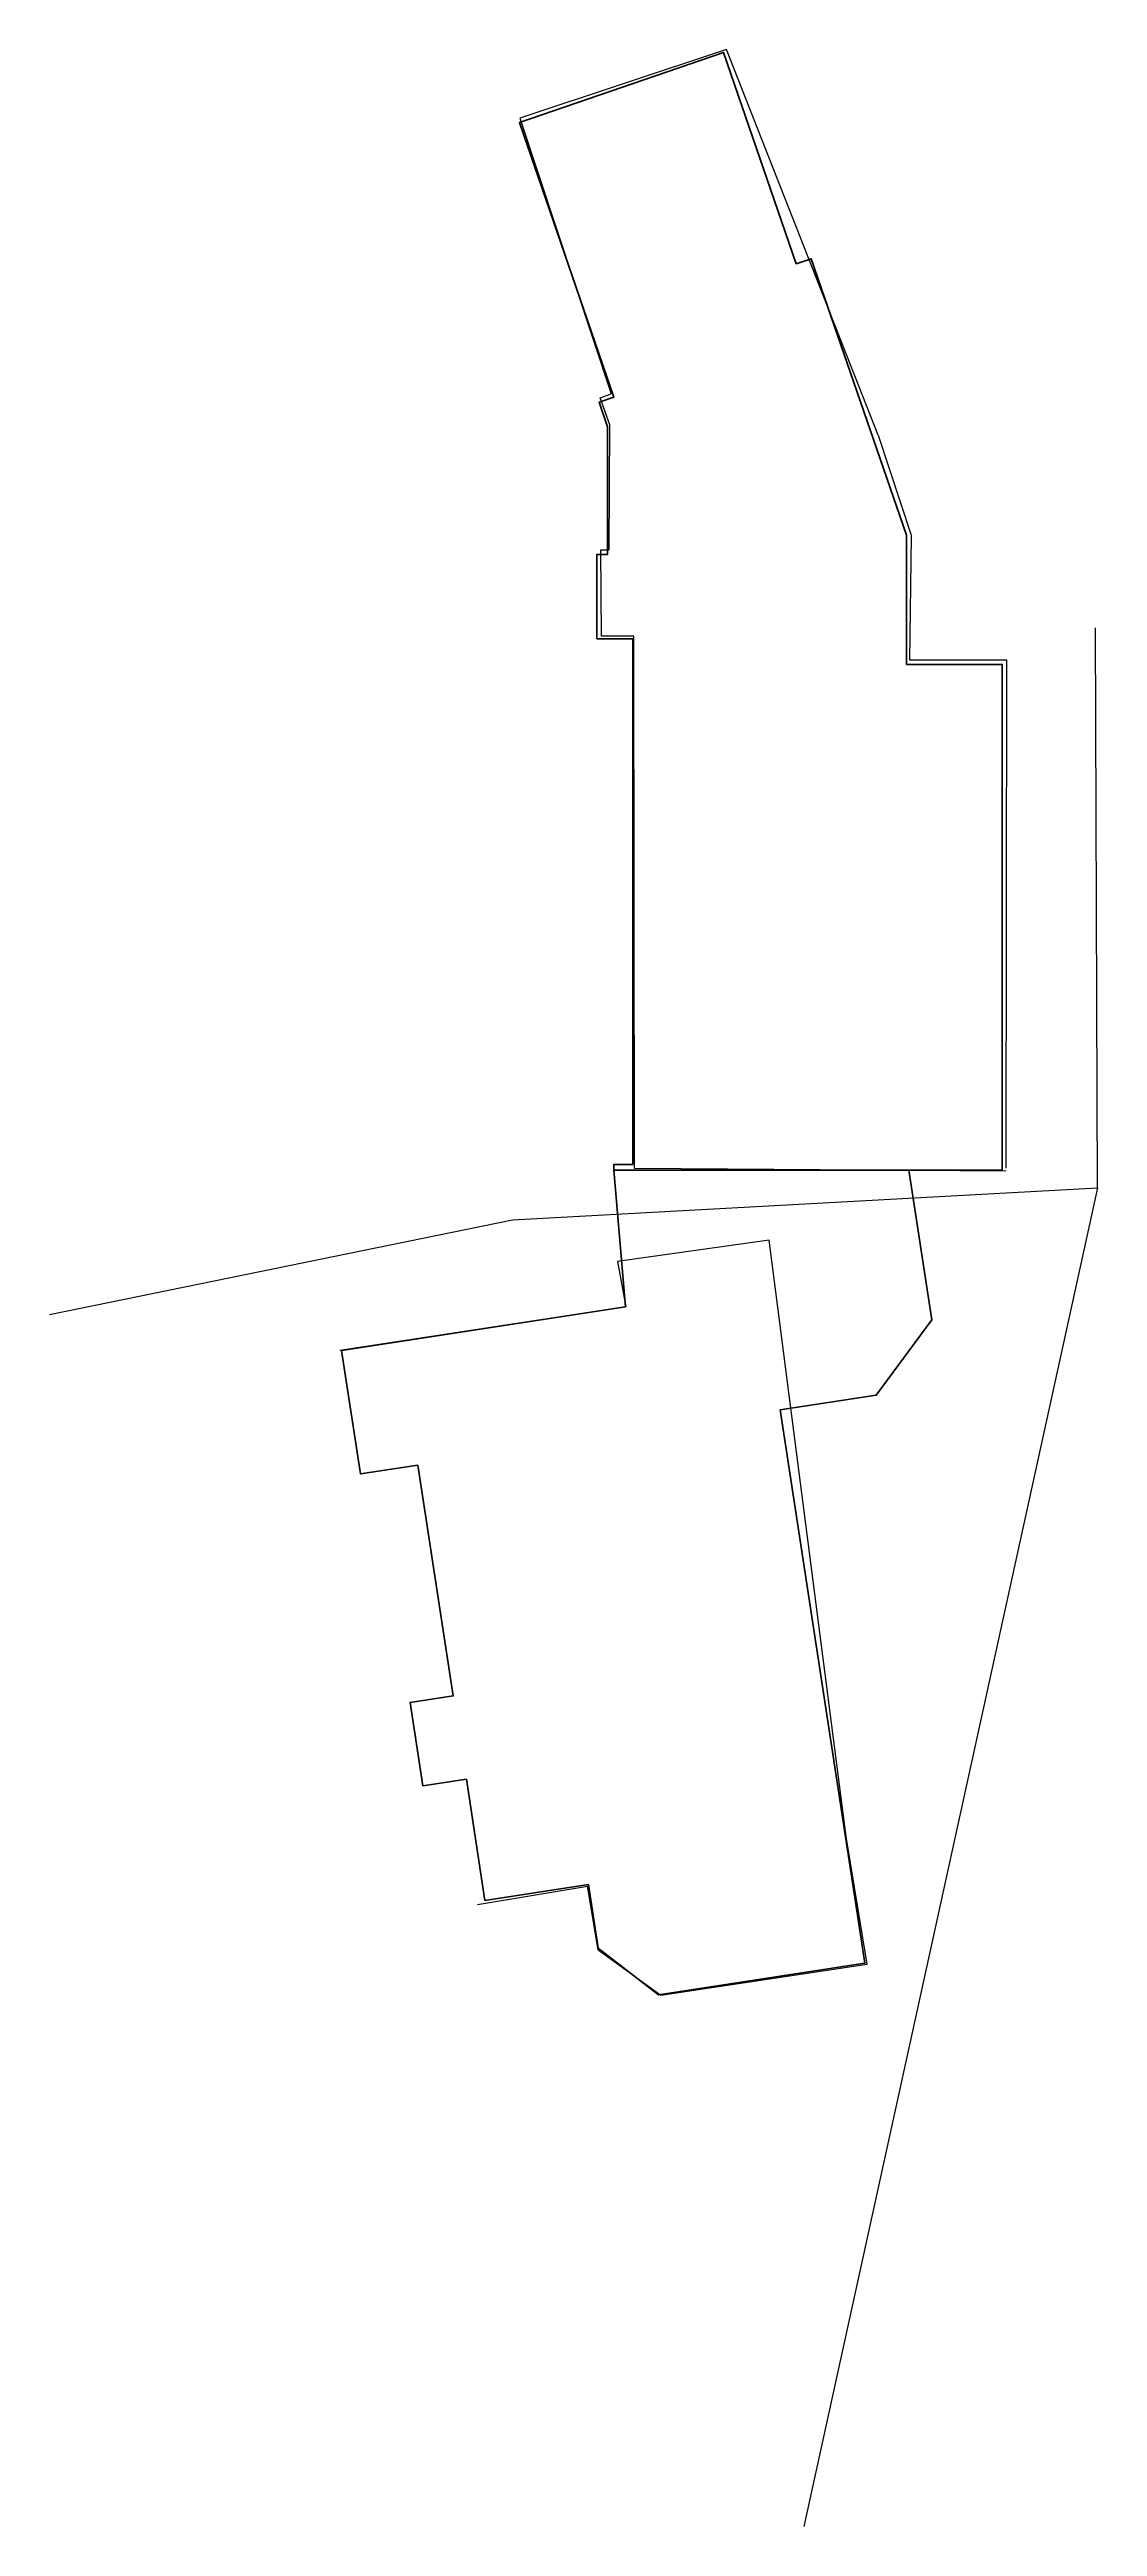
# Model space of a CAD drawing. Header units: metres. Extents: x 7512941 to 7512987, y 4692014 to 4692123.
import ezdxf

# ---------------------------------------------------------------- set-up
doc = ezdxf.new("R2010")
doc.units = ezdxf.units.M

msp = doc.modelspace()

# ---------------------------------------------------------------- linework, layer by layer
at = {"color": 1, "lineweight": 40}
for points in [[(7512965.55541, 4692073.75186), (7512965.55541, 4692074.00186), (7512966.40541, 4692074.00186), (7512966.40541, 4692097.33188), (7512964.81541, 4692097.33186), (7512964.81541, 4692101.06873), (7512965.27857, 4692101.06873), (7512965.27857, 4692106.73934), (7512964.90455, 4692107.82452), (7512965.56634, 4692108.05262), (7512961.36873, 4692120.23162), (7512970.42326, 4692123.35236), (7512973.65877, 4692113.96766), (7512974.318, 4692114.193), (7512978.55541, 4692101.92666), (7512978.55541, 4692096.19186), (7512982.80541, 4692096.19186), (7512982.80541, 4692073.75186)], [(7512959.8401, 4692041.34156), (7512964.43355, 4692042.04397), (7512964.86478, 4692039.22392), (7512967.54433, 4692037.15167), (7512976.70547, 4692038.55254), (7512972.95071, 4692063.10712), (7512977.20872, 4692063.75823), (7512979.66999, 4692067.1081), (7512978.65406, 4692073.75186), (7512965.55541, 4692073.75186), (7512966.07781, 4692067.67705), (7512953.47743, 4692065.75026), (7512954.31635, 4692060.26403), (7512956.86885, 4692060.65435), (7512958.43453, 4692050.41548), (7512956.51832, 4692050.12246), (7512957.08341, 4692046.42699), (7512959.01724, 4692046.72271)]]:
    msp.add_lwpolyline(points, close=True, dxfattribs=at)
at = {"flags": 128}
for points, elevation in [([(7512970.5698, 4692123.47677), (7512961.391, 4692120.434)], 620.994), ([(7512977.299, 4692106.37), (7512970.5698, 4692123.47677)], 620.98), ([(7512961.391, 4692120.434), (7512965.448, 4692108.19566)], 620.994), ([(7512964.953, 4692108.023), (7512965.448, 4692108.19566)], 620.763), ([(7512965.36281, 4692101.27151), (7512965.385, 4692106.826), (7512964.953, 4692108.023)], 620.822), ([(7512977.299, 4692106.37), (7512978.76906, 4692101.88794)], 620.98), ([(7512966.4845, 4692073.82723), (7512966.454, 4692097.45), (7512965.018, 4692097.445), (7512964.989, 4692101.273)], 620.541), ([(7512964.989, 4692101.273), (7512965.36281, 4692101.27151)], 620.899), ([(7512982.976, 4692073.828), (7512983.008, 4692096.376), (7512978.704, 4692096.375), (7512978.76906, 4692101.88794)], 620.828), ([(7512987.028, 4692072.96), (7512986.938, 4692097.817)], 626.446), ([(7512982.976, 4692073.703), (7512966.4845, 4692073.82723)], 620.828), ([(7512940.517, 4692067.338), (7512961.061, 4692071.537), (7512987.028, 4692072.96), (7512973.992, 4692013.557)], 626.446), ([(7512976.808, 4692038.509), (7512975.869, 4692044.17), (7512972.455, 4692070.642), (7512965.72, 4692069.69), (7512966.088, 4692067.684), (7512953.405, 4692065.738)], 622.062), ([(7512959.505, 4692041.157), (7512964.39472, 4692041.9681)], 620.903), ([(7512964.864, 4692039.139), (7512964.39472, 4692041.9681)], 620.589), ([(7512964.864, 4692039.139), (7512967.65113, 4692037.12974)], 620.589), ([(7512967.65113, 4692037.12974), (7512976.808, 4692038.509)], 620.589)]:
    msp.add_lwpolyline(points, dxfattribs=dict(at, elevation=elevation))

doc.saveas('drawing.dxf')
